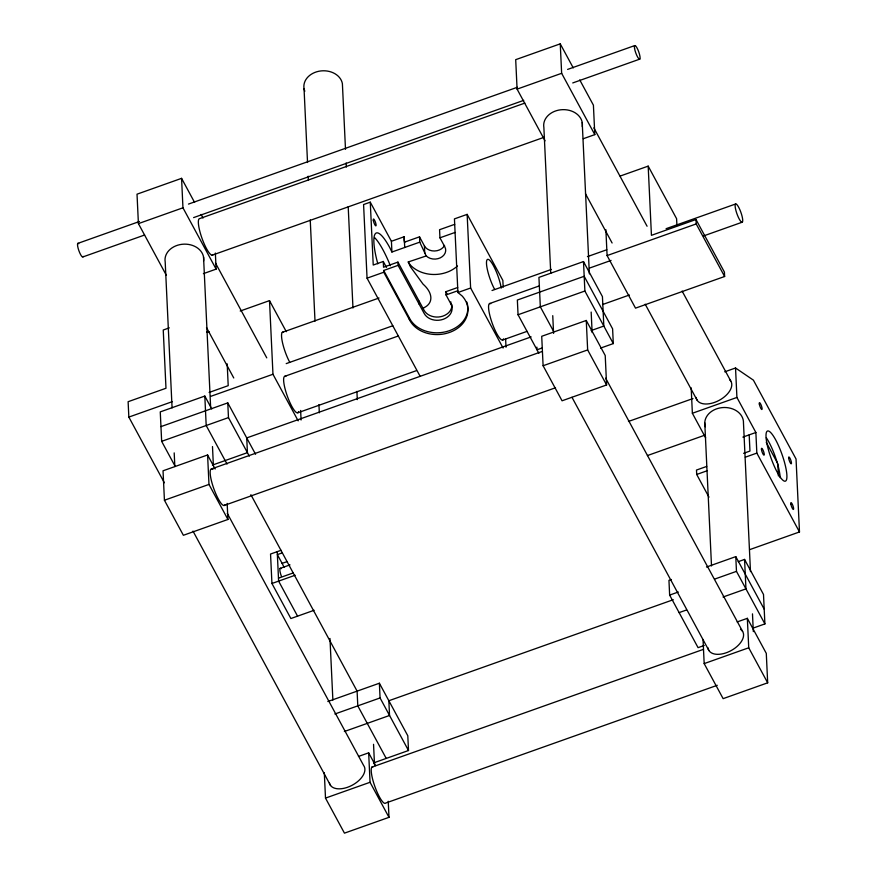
<?xml version="1.0" encoding="UTF-8"?>
<svg xmlns="http://www.w3.org/2000/svg" width="877" height="877" viewBox="0 0 877 877"><rect width="100%" height="100%" fill="white"/><g stroke="black" fill="none" stroke-linecap="round" stroke-linejoin="round"><path stroke-width="1.32" d="M404.461 242.184L419.513 236.834L419.765 242.14L391.92 252.028L391.416 241.274L404.209 236.724L404.1 239.936A30.267 24.019 -2.7 0 0 404.593 242.403M423.152 308.627L424.161 307.619A28.459 16.411 20.4 0 0 423.054 284.137L410.425 266.772L408.243 261.96L426.255 255.931A10.897 8.649 -2.7 0 0 440.364 257.805A10.897 8.649 -2.7 0 0 444.858 246.897L439.947 237.81L439.563 229.708L454.692 224.337M194.573 202.401L181.572 178.349L137.02 194.179L138.413 223.624L166.367 275.334M573.251 67.902L560.25 43.85L515.698 59.669L517.09 89.125L545.045 140.835M77.801 243.4L139.487 221.486M188.467 204.089L517.32 87.283M567.616 69.415L634.674 45.604M138.413 223.624L182.953 207.805L181.572 178.349M517.09 89.125L561.642 73.306L560.25 43.85M82.931 256.917L144.617 235.014M193.598 217.606L523.744 100.351M572.747 82.942L639.804 59.121M524.83 103.102L199.737 218.57A19.371 4.21 70.4 0 0 202.423 239.487A19.371 4.21 70.4 0 0 213.089 254.505M212.168 255.185L543.718 137.426M391.416 241.274L370.269 202.17L363.582 204.549L367.057 278.173L420.028 376.134M203.387 273.646L216.115 269.129L215.358 253.058M583.348 138.698L594.803 134.63L593.411 105.174L579.752 79.928M503.179 287.217L502.85 280.399L467.145 214.372L454.439 218.888L457.915 292.512L462.157 295.998A30.267 24.019 -2.7 0 1 452.093 331.407A30.267 24.019 -2.7 0 1 409.416 319.634L383.786 272.232L383.698 270.467L398.092 265.336L397.939 262.102L383.545 267.233L383.271 261.478L373.229 265.04L370.269 202.17M169.316 327.855L163.243 330.015L165.983 388.259L128.119 401.71L128.842 417.09L164.372 482.799M439.947 237.81L455.075 232.438M240.221 311.028L269.502 300.625L286.297 331.681M620.171 176.069L648.18 166.126L676.595 218.691L676.923 225.477M367.057 278.173L383.786 272.232M282.295 332.361L379.017 298.016M457.915 292.512L470.62 288.007L467.145 214.372M128.842 417.09L172.396 401.622M286.209 363.615L392.797 325.762M492.019 290.517L551.326 269.447M587.437 256.621L606.774 249.759M666.092 228.689L735.715 203.957M209.121 392.447L228.206 385.661L227.187 363.845M605.875 229.675L607.092 255.58L635.518 308.145L724.621 276.496L724.413 272.078L695.987 219.513L651.436 235.332L648.18 166.126M211.763 408.912L204.812 396.064L160.261 411.894L161.653 441.339L174.918 465.873M591.098 330.585L603.825 326.058L602.433 296.612L583.49 261.565L538.938 277.395L540.331 306.84L553.595 331.374M210.601 396.404L272.966 374.26L269.502 300.625M607.092 255.58L696.195 223.931L695.987 219.513M284.619 376.365L398.114 336.055M489.552 303.574L539.443 285.858M589.333 268.143L611.083 260.414M160.951 426.617L227.779 402.883L255.569 454.275M703.442 235.979L742.128 222.232A9.691 2.105 70.4 0 0 739.092 208.068A9.691 2.105 70.4 0 0 735.551 208.989A9.691 2.105 70.4 0 0 742.128 222.232M161.653 441.339L228.469 417.605L227.779 402.883M538.895 353.299L518.055 314.755L584.882 291.021L583.49 261.565M297.829 412.782L416.465 370.631M502.751 339.991L527.055 331.353M602.532 304.549L629.39 295.012M531.155 336.9L246.733 437.919L247.424 452.653L212.42 465.084M215.172 468.987L207.586 454.966L163.034 470.796L164.427 500.241L183.381 535.288L227.921 519.469L227.165 503.398M586.264 320.467L541.712 336.297L543.104 365.742L562.058 400.789L606.599 384.959L605.218 355.514L586.264 320.467L587.656 349.923L606.599 384.959M541.953 348.037L536.998 349.791L536.877 347.117M211.543 468.91L541.8 351.6M164.427 500.241L208.978 484.422L207.586 454.966M543.104 365.742L587.656 349.923M600.57 348.103L613.297 343.587L612.606 328.853L584.181 276.288L517.353 300.033L518.055 314.755M223.975 505.525L555.514 387.766M724.742 371.826L735.529 367.989L753.398 380.147L796.042 459L799.484 531.955L749.572 549.671M628.458 421.464L692.962 398.553M281.046 550.307L270.544 554.034L271.936 583.49L290.879 618.526L314.109 610.282M282.317 552.85L277.362 554.604L282.109 563.374A19.371 4.21 70.4 0 1 284.082 567.397M705.634 437.798L692.37 413.264L736.921 397.445L735.529 367.989M282.109 563.374L287.053 561.609M280.092 568.384L289.991 564.876M278.48 578.173L293.324 572.9M271.936 583.49L295.165 575.235M647.412 455.569L704.176 435.409M742.874 437.108L755.875 432.493L736.921 397.445M706.676 466.432L696.491 470.05L696.7 474.468L708.978 497.16M743.586 453.321L749.956 451.063L749.188 434.86M696.7 474.468L706.939 470.828M745.329 457.191L756.84 453.102L755.875 432.493M327.823 701.534L379.379 683.227L407.805 735.781L408.496 750.515L373.492 762.946M671.431 579.489L668.954 580.366L669.644 595.099L698.07 647.654L704.264 645.461M706.5 567.035L735.781 556.632L764.207 609.197M738.193 561.686L744.562 559.427L763.505 594.474L764.897 623.92L753.442 627.987M334.882 713.999L380.07 697.949L379.379 683.227M669.644 595.099L678.316 592.019M714.832 579.039L736.472 571.355L735.781 556.632M673.284 599.715L388.851 700.745L389.541 715.468L344.354 731.517M679.127 612.617L686.548 609.975M723.043 597.018L745.954 588.884L744.562 559.427M358.474 756.445L368.658 752.828L375.608 765.676M737.151 621.946L747.336 618.329L766.29 653.376L767.682 682.821L723.13 698.651L704.176 663.604L703.036 639.508M371.936 767.112L703.475 649.342M388.237 801.26L388.993 817.331L344.453 833.15L325.499 798.103L370.05 782.284L368.658 752.828M704.176 663.604L748.728 647.785L747.336 618.329M717.276 685.288L385.727 803.047A19.371 4.21 70.4 0 1 374.764 786.209A19.371 4.21 70.4 0 1 372.988 766.816M398.092 265.336L424.216 313.517A14.525 11.533 -2.7 0 0 443.269 319.283A14.525 11.533 -2.7 0 0 450.942 304.023L446.031 294.924L445.878 291.69L457.673 287.513M446.031 294.924L457.827 290.747M206.72 331.966L209.428 332.043M408.243 261.96L410.348 264.997A30.267 24.019 -2.7 0 0 457.487 265.983M419.765 242.14L426.036 255.645M397.939 262.102L424.062 310.272A14.525 11.533 -2.7 0 0 440.703 316.707A14.525 11.533 -2.7 0 0 451.929 304.659M696.195 223.931L724.621 276.496M766.257 442.337L777.175 462.508M593.85 127.845L647.073 226.244M682.109 291.054L730.782 381.057M561.642 73.306L594.803 134.63M756.84 453.102L799.484 531.955M585.496 193.784L612.102 242.995M645.198 304.198L697.116 400.208M584.882 291.021L613.297 343.587M736.472 571.355L764.897 623.92M605.656 378.173L742.589 631.396M748.728 647.785L767.682 682.821M571.99 397.325L708.923 650.537M470.62 288.007L503.08 348.026M419.513 236.834L424.424 245.911L424.775 253.409M445.878 291.69L447.106 293.959M383.271 261.478L386.483 267.408M383.698 270.467L409.329 317.858L409.416 319.634M201.074 214.426L203.025 218.033M215.49 263.067L266.761 357.871M182.953 207.805L216.115 269.129M272.966 374.26L298.169 420.85M206.501 327.57L233.764 377.976M228.469 417.605L249.32 456.15M380.07 697.949L408.496 750.515M250.877 494.694L357.103 691.131L357.794 705.864L386.22 758.419M227.044 464.065L206.194 425.52L204.812 396.064M297.566 616.158L278.612 581.111L277.231 551.666M227.296 513.396L363.582 765.424A19.371 11.017 -28.4 0 1 351.622 785.529A19.371 11.017 -28.4 0 1 329.39 782.898M208.978 484.422L227.921 519.469M370.05 782.284L388.993 817.331M192.995 531.1L330.574 785.518M391.92 252.028L389.706 247.522A43.587 9.472 70.4 0 0 375.213 233.863A43.587 9.472 70.4 0 0 377.823 263.824M777.811 463.703L778.392 475.97M750.482 571.596L743.477 422.977A19.371 15.369 -2.7 0 0 722.144 407.619A19.371 15.369 -2.7 0 0 705.283 426.759M752.477 613.867L753.321 631.593M704.768 422.78L711.51 565.95M691.175 387.831L692.37 413.264M582.218 122.528L589.366 273.876M591.164 312.059L592.128 332.504M550.756 273.394L543.872 127.505A19.371 15.369 -2.7 0 1 562.87 109.647A19.371 15.369 -2.7 0 1 582.273 126.54M552.751 315.665L553.584 333.392M505.623 339.026L506.007 347.215M450.844 301.863L450.942 304.023M419.14 301.184L419.294 304.418M404.209 236.724L404.714 247.489M345.494 149.32L342.392 83.666A19.371 15.369 -2.7 0 0 318.844 71.256A19.371 15.369 -2.7 0 0 304.812 91.241M346.141 163.001L346.327 167.101M348.202 206.764L352.971 307.98M356.906 391.405L357.29 399.616M373.547 744.321L374.523 764.832M304.045 88.643L307.531 162.497M308.178 176.178L308.364 180.278M310.239 219.941L315.007 321.157M318.943 404.582L319.327 412.793M329.971 638.478L332.876 700.043M324.304 772.67L325.499 798.103M300.625 410.458L301.074 420.006M203.541 257.027L210.623 407.016M212.486 446.557L213.385 465.643M172.078 407.893L165.194 262.004A19.371 15.369 -2.7 0 1 184.192 244.146A19.371 15.369 -2.7 0 1 203.596 261.05M174.194 452.894L174.841 466.531M740.495 629.302A19.371 11.017 -28.4 0 1 731.637 650.306A19.371 11.017 -28.4 0 1 707.98 647.796M224.896 504.845A19.371 4.21 70.4 0 1 213.385 487.437A19.371 4.21 70.4 0 1 212.892 469.469M729.511 379.588A19.371 11.017 -28.4 0 1 719.085 400.383A19.371 11.017 -28.4 0 1 696.174 397.456M83.162 256.38A7.268 1.579 70.4 0 1 78.798 250.46A7.268 1.579 70.4 0 1 78.766 243.707M766.323 437.787A26.639 5.788 70.4 0 1 780.179 477.702M281.418 576.342A7.268 1.579 70.4 0 1 281.057 568.691M289.695 362.179A19.371 4.21 70.4 0 1 282.35 341.953A19.371 4.21 70.4 0 1 283.392 332.153M298.575 411.653A19.371 4.21 70.4 0 1 287.459 396.525A19.371 4.21 70.4 0 1 285.825 376.485M494.628 289.388A19.371 4.21 70.4 0 1 486.571 264.668A19.371 4.21 70.4 0 1 492.205 263.571A19.371 4.21 70.4 0 1 501.249 288.094M503.508 338.862A19.371 4.21 70.4 0 1 492.392 323.734A19.371 4.21 70.4 0 1 490.758 303.694M444.551 245.417A10.897 8.649 -2.7 0 1 434.553 250.997A10.897 8.649 -2.7 0 1 424.424 245.911M374.665 237.678A43.587 9.472 70.4 0 1 390.353 265.72M466.816 302.05A30.267 24.019 -2.7 0 1 446.919 331.462A30.267 24.019 -2.7 0 1 409.329 317.858M766.575 441.624A26.639 5.788 70.4 0 0 784.356 481.133A26.639 5.788 70.4 0 0 778.403 445.395A26.639 5.788 70.4 0 0 766.575 441.624M759.329 404.056A3.629 0.789 70.4 0 0 761.74 409.482A3.629 0.789 70.4 0 0 760.973 404.67A3.629 0.789 70.4 0 0 759.329 404.056M788.708 458.419A3.629 0.789 70.4 0 0 791.131 463.801A3.629 0.789 70.4 0 0 790.32 458.934A3.629 0.789 70.4 0 0 788.708 458.419M790.857 504.067A3.629 0.789 70.4 0 0 793.279 509.449A3.629 0.789 70.4 0 0 792.468 504.582A3.629 0.789 70.4 0 0 790.857 504.067M761.488 449.748A3.629 0.789 70.4 0 0 763.911 455.141A3.629 0.789 70.4 0 0 763.1 450.263A3.629 0.789 70.4 0 0 761.488 449.748M634.553 48.432A7.268 1.579 70.4 0 0 639.399 59.197A7.268 1.579 70.4 0 0 637.776 49.452A7.268 1.579 70.4 0 0 634.553 48.432M373.328 220.423A3.629 0.789 70.4 0 0 375.751 225.849A3.629 0.789 70.4 0 0 374.972 221.037A3.629 0.789 70.4 0 0 373.328 220.423"/></g></svg>
